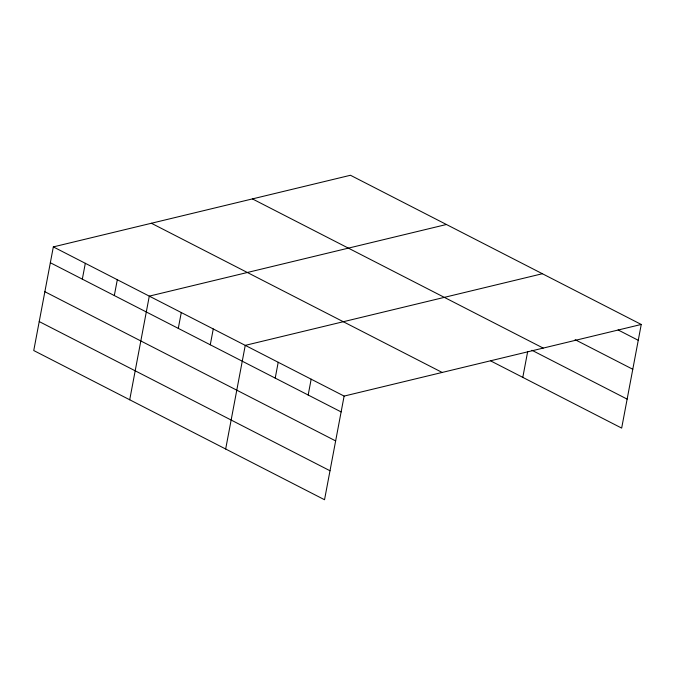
<?xml version="1.0" encoding="UTF-8"?>
<svg xmlns="http://www.w3.org/2000/svg" width="675" height="675" viewBox="0 0 675 675"><rect width="100%" height="100%" fill="white"/><g stroke="black" fill="none" stroke-linecap="round" stroke-linejoin="round"><path stroke-width="1.01" d="M641.25 324.456L350.468 175.264L53.333 246.898L33.75 350.544L324.532 499.736L344.115 396.09L641.25 324.456L621.667 428.102L490.809 360.965M82.325 279.146L85.32 263.309M114.311 295.557L117.307 279.72M129.71 399.786L149.293 296.131L446.428 224.497M178.284 328.379L181.28 312.542M210.271 344.79L213.266 328.953M225.669 449.018L245.253 345.364L542.379 273.729M275.214 378.11L278.21 362.273M308.171 395.018L311.167 379.181M522.796 377.376L527.69 351.498M618.114 329.957L638.255 340.293M575.108 339.677L632.779 369.267M252.416 198.897L543.198 348.089M531.934 350.274L627.142 399.119M151.386 223.256L442.176 372.448M53.333 246.898L344.115 396.09M50.338 262.735L341.128 411.927M44.871 291.718L335.652 440.91M39.226 321.57L330.007 470.762"/></g></svg>
